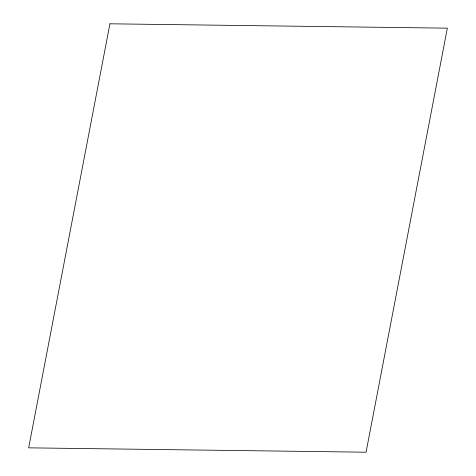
<?xml version="1.0" encoding="UTF-8"?>
<svg xmlns="http://www.w3.org/2000/svg" width="476" height="476" viewBox="0 0 476 476"><rect width="100%" height="100%" fill="white"/><g stroke="black" fill="none" stroke-linecap="round" stroke-linejoin="round"><path stroke-width="0.71" d="M109.932 23.8L28.661 447.839L366.068 452.2L447.339 28.161L109.932 23.8"/></g></svg>
